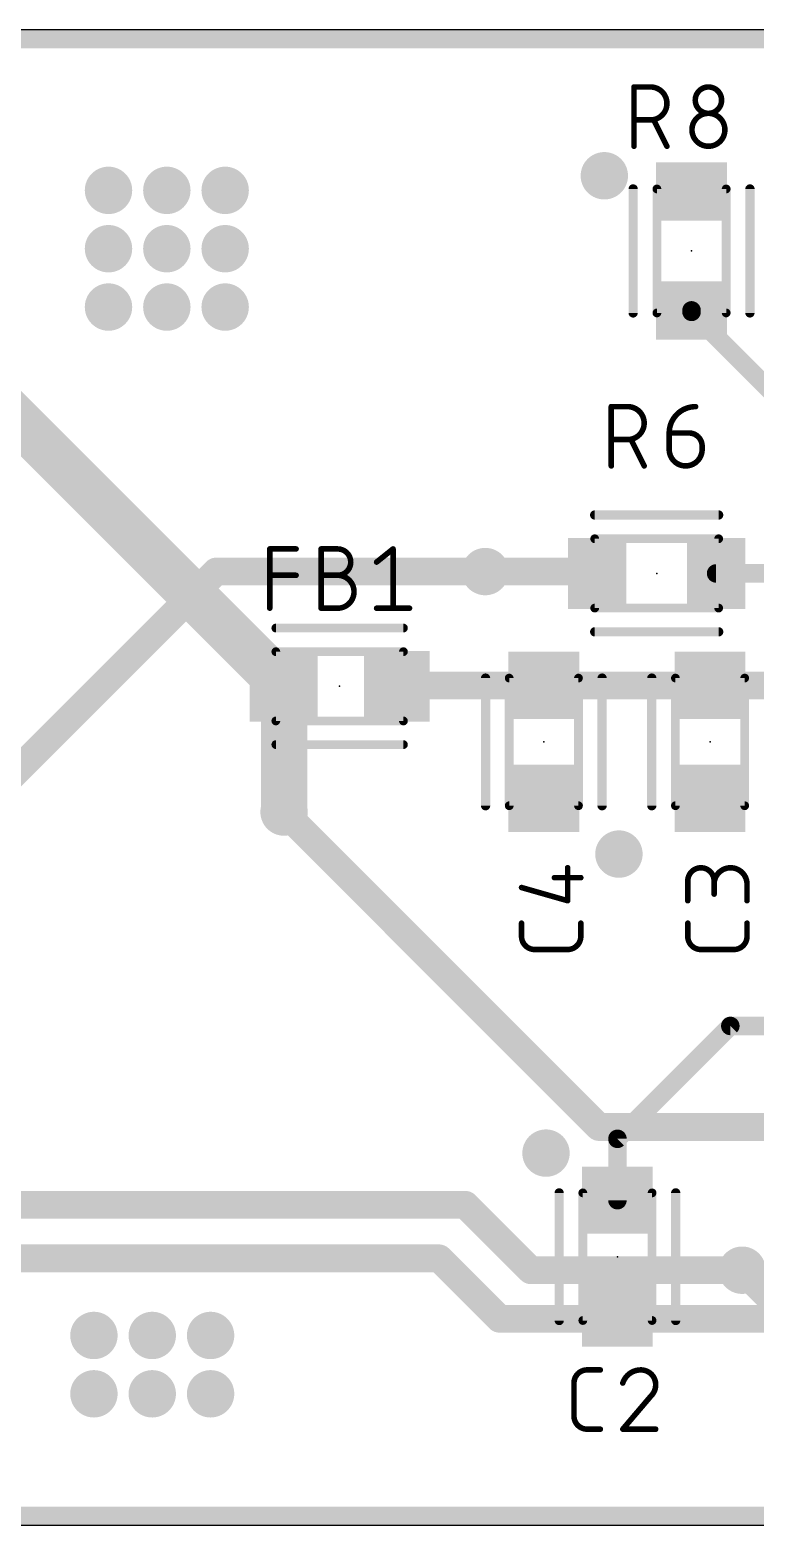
# Model space of a CAD drawing. Extents: x -1.4 to 96, y -1.9 to 20.5.
# Drawn here: x 73.62 to 83.57, y 0 to 20.5 of the extents above; entities that cross this region are included whole.
import ezdxf

# ---------------------------------------------------------------- set-up
doc = ezdxf.new("R2010")
doc.units = 0
for name, color, linetype in [('1', 12, 'CONTINUOUS'), ('16', 132, 'CONTINUOUS'), ('18', 110, 'CONTINUOUS'), ('20', 31, 'CONTINUOUS'), ('21', 253, 'CONTINUOUS'), ('23', 53, 'CONTINUOUS'), ('25', 253, 'CONTINUOUS'), ('51', 253, 'CONTINUOUS')]:
    doc.layers.add(name, color=color, linetype=linetype)

# ---------------------------------------------------------------- blocks, each defined once
blk = doc.blocks.new('RECT')
blk.add_solid([(-0.5, -0.5), (0.5, -0.5), (-0.5, 0.5), (0.5, 0.5)])
blk = doc.blocks.new('ROUNDV')
at = {"const_width": 0.5}
blk.add_lwpolyline([(0, -0.25, 1), (0, 0.25, 1), (0, -0.25)], format="xyb", dxfattribs=at)

msp = doc.modelspace()

# ---------------------------------------------------------------- linework, layer by layer
at = {"layer": '1'}
for points, const_width in [([(93.995, 20.373), (2.005, 20.373)], 0.254), ([(77.1012, 11.5), (69.2837, 19.3175)], 0.635), ([(82.696, 16.6543), (82.696, 16.634)], 0.254), ([(82.696, 16.634), (85.938, 13.392)], 0.254), ([(81.3671, 13.0734), (79.867, 13.0734)], 0.381), ([(81.4028, 13.048), (81.3671, 13.0734)], 0.381), ([(83.0332, 13.048), (84.758, 13.048)], 0.254), ([(77.108, 11.4932), (77.1012, 11.5)], 0.635), ([(77.108, 9.776), (77.108, 11.4932)], 0.635), ([(78.6551, 11.5), (78.6677, 11.5126)], 0.381), ([(78.6677, 11.5126), (80.6703, 11.5126)], 0.381), ([(82.95, 11.5126), (80.6703, 11.5126)], 0.381), ([(82.95, 11.5126), (86.0174, 11.5126)], 0.381), ([(83.2277, 6.8438), (81.68, 5.2961)], 0.254), ([(86.4438, 6.8438), (83.2277, 6.8438)], 0.254), ([(81.68, 5.2961), (81.68, 4.4546)], 0.254), ([(83.9227, 2.962), (83.3901, 3.4946)], 0.381), ([(2.005, 0.127), (93.995, 0.127)], 0.254)]:
    msp.add_lwpolyline(points, dxfattribs=dict(at, const_width=const_width))
for points, const_width in [([(82.7595, 16.6543, 1), (82.6325, 16.6543)], 0.127), ([(82.7409, 16.6789, 1), (82.6511, 16.5891)], 0.127), ([(82.6325, 16.634, 1), (82.7595, 16.634)], 0.127), ([(79.867, 13.1687, 1), (79.867, 12.9782)], 0.1905), ([(81.4223, 13.151, 1), (81.3119, 12.9958)], 0.1905), ([(81.3476, 12.9704, 1), (81.458, 13.1256)], 0.1905), ([(81.3671, 12.9782, 1), (81.3671, 13.1687)], 0.1905), ([(83.0332, 13.1115, 1), (83.0332, 12.9845)], 0.127), ([(77.2135, 11.6123, 1), (76.9889, 11.3877)], 0.3175), ([(77.2668, 11.4932, 1), (76.9493, 11.4932)], 0.3175), ([(76.9889, 11.3877, 1), (77.2135, 11.6123)], 0.3175), ([(76.9957, 11.3809, 1), (77.2203, 11.6055)], 0.3175), ([(78.6677, 11.6079, 1), (78.6677, 11.4174)], 0.1905), ([(78.7351, 11.4452, 1), (78.6003, 11.58)], 0.1905), ([(80.6703, 11.6079, 1), (80.6703, 11.4174)], 0.1905), ([(80.6703, 11.4174, 1), (80.6703, 11.6079)], 0.1905), ([(82.95, 11.6079, 1), (82.95, 11.4174)], 0.1905), ([(82.95, 11.4174, 1), (82.95, 11.6079)], 0.1905), ([(78.5877, 11.5674, 1), (78.7225, 11.4326)], 0.1905), ([(76.9493, 9.776, 1), (77.2668, 9.776)], 0.3175), ([(83.2277, 6.9073, 1), (83.2277, 6.7803)], 0.127), ([(83.2726, 6.7989, 1), (83.1828, 6.8887)], 0.127), ([(81.7435, 5.2961, 1), (81.6165, 5.2961)], 0.127), ([(81.6351, 5.341, 1), (81.7249, 5.2512)], 0.127), ([(81.6165, 4.4546, 1), (81.7435, 4.4546)], 0.127), ([(83.4574, 3.562, 1), (83.3227, 3.4272)], 0.1905)]:
    msp.add_lwpolyline(points, format="xyb", dxfattribs=dict(at, const_width=const_width))
at = {"layer": '16'}
for points, const_width in [([(93.995, 20.373), (2.005, 20.373)], 0.254), ([(76.1758, 13.0734), (68.7031, 5.6007)], 0.381), ([(79.867, 13.0734), (76.1758, 13.0734)], 0.381), ([(77.108, 9.776), (81.426, 5.458)], 0.381), ([(81.426, 5.458), (84.474, 5.458)], 0.381), ([(15.6551, 4.3904), (79.5963, 4.3904)], 0.381), ([(79.5963, 4.3904), (80.4921, 3.4946)], 0.381), ([(79.2333, 3.6576), (13.328, 3.6576)], 0.381), ([(80.0618, 2.8291), (79.2333, 3.6576)], 0.381), ([(80.4921, 3.4946), (83.3901, 3.4946)], 0.381), ([(91.3542, 2.8291), (80.0618, 2.8291)], 0.381), ([(2.005, 0.127), (93.995, 0.127)], 0.254)]:
    msp.add_lwpolyline(points, dxfattribs=dict(at, const_width=const_width))
at = {"layer": '16', "const_width": 0.1905}
for points in [[(76.1758, 13.1687, 1), (76.1758, 12.9782)], [(76.2432, 13.006, 1), (76.1085, 13.1408)], [(79.867, 12.9782, 1), (79.867, 13.1687)], [(77.1754, 9.8434, 1), (77.0406, 9.7086)], [(81.426, 5.5533, 1), (81.426, 5.3628)], [(81.3586, 5.3906, 1), (81.4934, 5.5254)], [(79.6636, 4.4578, 1), (79.5289, 4.3231)], [(79.5963, 4.2952, 1), (79.5963, 4.4857)], [(79.3007, 3.725, 1), (79.166, 3.5902)], [(79.2333, 3.5623, 1), (79.2333, 3.7529)], [(80.4921, 3.5899, 1), (80.4921, 3.3994)], [(80.4247, 3.4272, 1), (80.5595, 3.562)], [(83.3901, 3.3994, 1), (83.3901, 3.5899)], [(80.0618, 2.9244, 1), (80.0618, 2.7338)], [(79.9945, 2.7617, 1), (80.1292, 2.8965)]]:
    msp.add_lwpolyline(points, format="xyb", dxfattribs=at)
at = {"layer": '20'}
for p, q in [((94, 20.5), (2, 20.5)), ((2, 0), (94, 0))]:
    msp.add_line(p, q, dxfattribs=at)
at = {"layer": '21'}
for points, const_width in [([(81.9269, 18.3195, 1), (81.8633, 18.3195)], 0.0635), ([(83.5287, 18.3195, 1), (83.4652, 18.3195)], 0.0635), ([(81.8633, 16.6195, 1), (81.9269, 16.6195)], 0.0635), ([(83.4652, 16.6195, 1), (83.5287, 16.6195)], 0.0635), ([(81.368, 13.8807, 1), (81.368, 13.8171)], 0.0635), ([(83.068, 13.8171, 1), (83.068, 13.8807)], 0.0635), ([(76.995, 12.3291, 1), (76.995, 12.2691)], 0.06), ([(78.745, 12.2691, 1), (78.745, 12.3291)], 0.06), ([(81.368, 12.2789, 1), (81.368, 12.2154)], 0.0635), ([(83.068, 12.2154, 1), (83.068, 12.2789)], 0.0635), ([(79.903, 11.613, 1), (79.8395, 11.613)], 0.0635), ([(81.5012, 11.613, 1), (81.4377, 11.613)], 0.0635), ([(82.1827, 11.613, 1), (82.1192, 11.613)], 0.0635), ([(76.995, 10.7309, 1), (76.995, 10.6709)], 0.06), ([(78.745, 10.6709, 1), (78.745, 10.7309)], 0.06), ([(79.8395, 9.863, 1), (79.903, 9.863)], 0.0635), ([(81.4377, 9.863, 1), (81.5012, 9.863)], 0.0635), ([(82.1192, 9.863, 1), (82.1827, 9.863)], 0.0635), ([(80.9126, 4.555, 1), (80.8491, 4.555)], 0.0635), ([(82.5109, 4.555, 1), (82.4474, 4.555)], 0.0635), ([(80.8491, 2.805, 1), (80.9126, 2.805)], 0.0635), ([(82.4474, 2.805, 1), (82.5109, 2.805)], 0.0635)]:
    msp.add_lwpolyline(points, format="xyb", dxfattribs=dict(at, const_width=const_width))
for points, const_width in [([(81.8951, 18.3195), (81.8951, 16.6195)], 0.127), ([(83.4969, 18.3195), (83.4969, 16.6195)], 0.127), ([(83.068, 13.8489), (81.368, 13.8489)], 0.127), ([(76.995, 12.2991), (78.745, 12.2991)], 0.12), ([(83.068, 12.2471), (81.368, 12.2471)], 0.127), ([(79.8713, 9.863), (79.8713, 11.613)], 0.127), ([(81.4695, 9.863), (81.4695, 11.613)], 0.127), ([(82.1509, 9.863), (82.1509, 11.613)], 0.127), ([(76.995, 10.7009), (78.745, 10.7009)], 0.12), ([(80.8809, 2.805), (80.8809, 4.555)], 0.127), ([(82.4791, 2.805), (82.4791, 4.555)], 0.127)]:
    msp.add_lwpolyline(points, dxfattribs=dict(at, const_width=const_width))
at = {"layer": '23'}
for p in [(82.696, 17.4695), (82.218, 13.048), (77.87, 11.5), (80.6703, 10.738), (82.95, 10.738), (81.68, 3.68)]:
    msp.add_point(p, dxfattribs=at)
at = {"layer": '25', "const_width": 0.0762}
for points in [[(81.9069, 18.9046), (81.9069, 19.7174)], [(81.9069, 19.7174), (82.1327, 19.7174)], [(82.1327, 19.2658), (81.9069, 19.2658)], [(82.3585, 18.9046), (82.1779, 19.2658)], [(81.5948, 14.522), (81.5948, 15.3348)], [(81.5948, 15.3348), (81.8206, 15.3348)], [(82.3896, 14.9736), (82.6605, 14.9736)], [(82.3896, 14.7478), (82.3896, 14.9736)], [(81.8206, 14.8832), (81.5948, 14.8832)], [(82.0464, 14.522), (81.8658, 14.8832)], [(82.8412, 14.7929), (82.8412, 14.7478)], [(76.9116, 12.571), (76.9116, 13.3838)], [(76.9116, 13.3838), (77.2729, 13.3838)], [(77.6157, 12.571), (77.6157, 13.3838)], [(77.6157, 13.3838), (77.8415, 13.3838)], [(78.3768, 13.2032), (78.6026, 13.3838)], [(78.6026, 13.3838), (78.6026, 12.571)], [(76.9116, 13.0226), (77.2729, 13.0226)], [(77.6157, 13.0226), (77.8415, 13.0226)], [(77.8415, 12.571), (77.6157, 12.571)], [(78.3768, 12.571), (78.8284, 12.571)], [(80.9967, 8.5608), (80.9967, 9.0124)], [(80.8161, 8.8769), (81.1774, 8.8769)], [(82.6442, 8.5608), (82.6442, 8.8317)], [(83.0054, 8.8317), (83.0054, 8.6511)], [(83.457, 8.5608), (83.457, 8.7866)], [(80.3646, 8.7414), (80.9967, 8.5608)], [(80.3646, 8.0723), (80.3646, 8.2529)], [(81.1774, 8.2529), (81.1774, 8.0723)], [(82.6442, 8.0723), (82.6442, 8.2529)], [(83.457, 8.2529), (83.457, 8.0723)], [(80.9967, 7.8916), (80.5452, 7.8916)], [(83.2764, 7.8916), (82.8248, 7.8916)], [(81.2644, 2.1279), (81.445, 2.1279)], [(81.0837, 1.4957), (81.0837, 1.9473)], [(82.1367, 1.7667), (81.7529, 1.3151)], [(81.445, 1.3151), (81.2644, 1.3151)], [(81.7529, 1.3151), (82.2045, 1.3151)]]:
    msp.add_lwpolyline(points, dxfattribs=at)
at = {"layer": '25'}
for points, const_width in [([(81.9069, 19.7365, 1), (81.9069, 19.6984)], 0.0381), ([(81.926, 19.7174, 1), (81.8879, 19.7174)], 0.0381), ([(82.1327, 19.2658, 1), (82.1327, 19.7174)], 0.0762), ([(82.1327, 19.7365, 1), (82.1327, 19.6984)], 0.0381), ([(82.1327, 19.6984, 1), (82.1327, 19.7365)], 0.0381), ([(83.1081, 19.5368, 1), (82.7469, 19.5368)], 0.0762), ([(82.7469, 19.5368, 1), (83.1081, 19.5368)], 0.0762), ([(82.7659, 19.5368, 1), (82.7278, 19.5368)], 0.0381), ([(82.7278, 19.5368, 1), (82.7659, 19.5368)], 0.0381), ([(83.1272, 19.5368, 1), (83.0891, 19.5368)], 0.0381), ([(83.0891, 19.5368, 1), (83.1272, 19.5368)], 0.0381), ([(81.9069, 19.2849, 1), (81.9069, 19.2468)], 0.0381), ([(82.1327, 19.2849, 1), (82.1327, 19.2468)], 0.0381), ([(82.1327, 19.2468, 1), (82.1327, 19.2849)], 0.0381), ([(82.1949, 19.2744, 1), (82.1608, 19.2573)], 0.0381), ([(83.1533, 19.1304, 1), (82.7017, 19.1304)], 0.0762), ([(82.7017, 19.1304, 1), (83.1533, 19.1304)], 0.0762), ([(82.7207, 19.1304, 1), (82.6827, 19.1304)], 0.0381), ([(82.6827, 19.1304, 1), (82.7208, 19.1304)], 0.0381), ([(83.1723, 19.1304, 1), (83.1342, 19.1304)], 0.0381), ([(83.1342, 19.1304, 1), (83.1723, 19.1304)], 0.0381), ([(81.8879, 18.9046, 1), (81.926, 18.9046)], 0.0381), ([(82.3415, 18.8961, 1), (82.3755, 18.9131)], 0.0381), ([(81.5948, 15.3539, 1), (81.5948, 15.3158)], 0.0381), ([(81.6139, 15.3348, 1), (81.5758, 15.3348)], 0.0381), ([(81.8206, 14.8832, 1), (81.8206, 15.3348)], 0.0762), ([(81.8206, 15.3539, 1), (81.8206, 15.3158)], 0.0381), ([(81.8206, 15.3158, 1), (81.8206, 15.3539)], 0.0381), ([(82.7508, 15.3348, 0.4142), (82.3896, 14.9736)], 0.0762), ([(82.7508, 15.3158, 1), (82.7508, 15.3538)], 0.0381), ([(82.3896, 14.9926, 1), (82.3896, 14.9545)], 0.0381), ([(82.4087, 14.9736, 1), (82.3706, 14.9736)], 0.0381), ([(82.3706, 14.9736, 1), (82.4087, 14.9736)], 0.0381), ([(82.8412, 14.7929, 0.4142), (82.6605, 14.9736)], 0.0762), ([(82.6605, 14.9926, 1), (82.6605, 14.9545)], 0.0381), ([(82.6605, 14.9545, 1), (82.6605, 14.9926)], 0.0381), ([(81.5948, 14.9023, 1), (81.5948, 14.8642)], 0.0381), ([(81.8206, 14.9023, 1), (81.8206, 14.8642)], 0.0381), ([(81.8206, 14.8642, 1), (81.8206, 14.9023)], 0.0381), ([(81.8828, 14.8918, 1), (81.8487, 14.8747)], 0.0381), ([(82.3896, 14.7478, 1), (82.8412, 14.7478)], 0.0762), ([(82.4086, 14.7478, 1), (82.3706, 14.7478)], 0.0381), ([(82.3706, 14.7478, 1), (82.4087, 14.7478)], 0.0381), ([(82.8602, 14.7929, 1), (82.8221, 14.7929)], 0.0381), ([(82.8221, 14.7929, 1), (82.8602, 14.7929)], 0.0381), ([(82.8602, 14.7478, 1), (82.8221, 14.7478)], 0.0381), ([(82.8221, 14.7478, 1), (82.8602, 14.7478)], 0.0381), ([(81.5758, 14.522, 1), (81.6139, 14.522)], 0.0381), ([(82.0294, 14.5135, 1), (82.0634, 14.5305)], 0.0381), ([(76.9116, 13.4029, 1), (76.9116, 13.3648)], 0.0381), ([(76.9307, 13.3838, 1), (76.8926, 13.3838)], 0.0381), ([(77.2729, 13.3648, 1), (77.2729, 13.4029)], 0.0381), ([(77.6157, 13.4029, 1), (77.6157, 13.3648)], 0.0381), ([(77.6347, 13.3838, 1), (77.5966, 13.3838)], 0.0381), ([(77.8415, 13.4029, 1), (77.8415, 13.3648)], 0.0381), ([(77.8415, 13.0226, 1), (77.8415, 13.3838)], 0.0762), ([(77.8415, 13.3648, 1), (77.8415, 13.4029)], 0.0381), ([(78.6217, 13.3838, 1), (78.5836, 13.3838)], 0.0381), ([(78.6145, 13.3689, 1), (78.5907, 13.3987)], 0.0381), ([(78.3649, 13.2181, 1), (78.3887, 13.1883)], 0.0381), ([(76.9116, 13.0416, 1), (76.9116, 13.0035)], 0.0381), ([(77.2729, 13.0035, 1), (77.2729, 13.0416)], 0.0381), ([(77.6157, 13.0416, 1), (77.6157, 13.0035)], 0.0381), ([(77.8415, 12.571, 1), (77.8415, 13.0226)], 0.0762), ([(77.8415, 13.0416, 1), (77.8415, 13.0035)], 0.0381), ([(77.8415, 13.0416, 1), (77.8415, 13.0035)], 0.0381), ([(77.8415, 13.0035, 1), (77.8415, 13.0416)], 0.0381), ([(76.8926, 12.571, 1), (76.9307, 12.571)], 0.0381), ([(77.6157, 12.59, 1), (77.6157, 12.5519)], 0.0381), ([(77.5966, 12.571, 1), (77.6347, 12.571)], 0.0381), ([(77.8415, 12.59, 1), (77.8415, 12.5519)], 0.0381), ([(77.8415, 12.5519, 1), (77.8415, 12.59)], 0.0381), ([(78.3768, 12.59, 1), (78.3768, 12.5519)], 0.0381), ([(78.5836, 12.571, 1), (78.6217, 12.571)], 0.0381), ([(78.8284, 12.5519, 1), (78.8284, 12.59)], 0.0381), ([(81.0158, 9.0124, 1), (80.9777, 9.0124)], 0.0381), ([(83.0054, 8.8317, 1), (82.6442, 8.8317)], 0.0762), ([(83.457, 8.7866, 1), (83.0054, 8.7866)], 0.0762), ([(80.8161, 8.8959, 1), (80.8161, 8.8578)], 0.0381), ([(81.1774, 8.8578, 1), (81.1774, 8.8959)], 0.0381), ([(82.6632, 8.8317, 1), (82.6252, 8.8317)], 0.0381), ([(82.6252, 8.8317, 1), (82.6632, 8.8317)], 0.0381), ([(83.0245, 8.8317, 1), (82.9864, 8.8317)], 0.0381), ([(82.9864, 8.8317, 1), (83.0245, 8.8317)], 0.0381), ([(83.4761, 8.7866, 1), (83.438, 8.7866)], 0.0381), ([(80.3698, 8.7597, 1), (80.3593, 8.7231)], 0.0381), ([(82.9864, 8.7866, 1), (83.0245, 8.7866)], 0.0381), ([(82.9864, 8.6511, 1), (83.0245, 8.6511)], 0.0381), ([(83.438, 8.7866, 1), (83.4761, 8.7866)], 0.0381), ([(80.9777, 8.5608, 1), (81.0158, 8.5608)], 0.0381), ([(80.9915, 8.5425, 1), (81.002, 8.5791)], 0.0381), ([(82.6252, 8.5608, 1), (82.6632, 8.5608)], 0.0381), ([(83.438, 8.5608, 1), (83.4761, 8.5608)], 0.0381), ([(80.3836, 8.2529, 1), (80.3455, 8.2529)], 0.0381), ([(81.1964, 8.2529, 1), (81.1583, 8.2529)], 0.0381), ([(82.6632, 8.2529, 1), (82.6252, 8.2529)], 0.0381), ([(83.4761, 8.2529, 1), (83.438, 8.2529)], 0.0381), ([(80.3646, 8.0723, 0.4142), (80.5452, 7.8916)], 0.0762), ([(80.3836, 8.0723, 1), (80.3455, 8.0723)], 0.0381), ([(80.3455, 8.0723, 1), (80.3836, 8.0723)], 0.0381), ([(80.9967, 7.8916, 0.4142), (81.1774, 8.0723)], 0.0762), ([(81.1964, 8.0723, 1), (81.1583, 8.0723)], 0.0381), ([(81.1583, 8.0723, 1), (81.1964, 8.0723)], 0.0381), ([(82.6442, 8.0723, 0.4142), (82.8248, 7.8916)], 0.0762), ([(82.6632, 8.0723, 1), (82.6252, 8.0723)], 0.0381), ([(82.6252, 8.0723, 1), (82.6632, 8.0723)], 0.0381), ([(83.2764, 7.8916, 0.4142), (83.457, 8.0723)], 0.0762), ([(83.4761, 8.0723, 1), (83.438, 8.0723)], 0.0381), ([(83.438, 8.0723, 1), (83.4761, 8.0723)], 0.0381), ([(80.5452, 7.9107, 1), (80.5452, 7.8726)], 0.0381), ([(80.5452, 7.8726, 1), (80.5452, 7.9107)], 0.0381), ([(80.9967, 7.9107, 1), (80.9967, 7.8726)], 0.0381), ([(80.9967, 7.8726, 1), (80.9967, 7.9107)], 0.0381), ([(82.8248, 7.9107, 1), (82.8248, 7.8726)], 0.0381), ([(82.8248, 7.8726, 1), (82.8248, 7.9107)], 0.0381), ([(83.2764, 7.9107, 1), (83.2764, 7.8726)], 0.0381), ([(83.2764, 7.8726, 1), (83.2764, 7.9107)], 0.0381), ([(81.2644, 2.1279, 0.4142), (81.0837, 1.9473)], 0.0762), ([(81.2644, 2.1469, 1), (81.2644, 2.1088)], 0.0381), ([(81.2644, 2.1089, 1), (81.2644, 2.1469)], 0.0381), ([(81.445, 2.1088, 1), (81.445, 2.1469)], 0.0381), ([(82.0013, 2.1279, 0.3252), (81.7529, 1.9473)], 0.0762), ([(82.2045, 1.9247, 0.4142), (82.0013, 2.1279)], 0.0762), ([(82.0013, 2.1469, 1), (82.0013, 2.1088)], 0.0381), ([(82.0013, 2.1089, 1), (82.0013, 2.1469)], 0.0381), ([(81.1028, 1.9473, 1), (81.0647, 1.9473)], 0.0381), ([(81.0647, 1.9473, 1), (81.1028, 1.9473)], 0.0381), ([(81.7348, 1.9531, 1), (81.771, 1.9414)], 0.0381), ([(82.1367, 1.7667, 0.2052), (82.2045, 1.9247)], 0.0762), ([(82.2235, 1.9247, 1), (82.1854, 1.9247)], 0.0381), ([(82.1854, 1.9247, 1), (82.2235, 1.9247)], 0.0381), ([(82.1236, 1.7804, 1), (82.1499, 1.7529)], 0.0381), ([(82.1512, 1.7543, 1), (82.1222, 1.779)], 0.0381), ([(81.0837, 1.4957, 0.4142), (81.2644, 1.3151)], 0.0762), ([(81.1028, 1.4957, 1), (81.0647, 1.4957)], 0.0381), ([(81.0647, 1.4957, 1), (81.1028, 1.4957)], 0.0381), ([(81.2644, 1.3342, 1), (81.2644, 1.2961)], 0.0381), ([(81.2644, 1.2961, 1), (81.2644, 1.3342)], 0.0381), ([(81.445, 1.2961, 1), (81.445, 1.3342)], 0.0381), ([(81.7529, 1.3342, 1), (81.7529, 1.2961)], 0.0381), ([(81.7384, 1.3274, 1), (81.7674, 1.3028)], 0.0381), ([(82.2045, 1.2961, 1), (82.2045, 1.3342)], 0.0381)]:
    msp.add_lwpolyline(points, format="xyb", dxfattribs=dict(at, const_width=const_width))
at = {"layer": '51', "const_width": 0.12}
for points in [[(82.221, 16.6195), (82.221, 18.3195)], [(82.221, 18.3195), (83.171, 18.3195)], [(83.171, 18.3195), (83.171, 16.6195)], [(83.171, 16.6195), (82.221, 16.6195)], [(81.368, 12.573), (81.368, 13.523)], [(81.368, 13.523), (83.068, 13.523)], [(83.068, 13.523), (83.068, 12.573)], [(83.068, 12.573), (81.368, 12.573)], [(76.995, 11.975), (78.745, 11.975)], [(76.995, 11.025), (76.995, 11.975)], [(78.745, 11.975), (78.745, 11.025)], [(80.1954, 9.863), (80.1954, 11.613)], [(80.1954, 11.613), (81.1454, 11.613)], [(81.1454, 11.613), (81.1454, 9.863)], [(82.475, 9.863), (82.475, 11.613)], [(82.475, 11.613), (83.425, 11.613)], [(83.425, 11.613), (83.425, 9.863)], [(78.745, 11.025), (76.995, 11.025)], [(81.1454, 9.863), (80.1954, 9.863)], [(83.425, 9.863), (82.475, 9.863)], [(81.205, 2.805), (81.205, 4.555)], [(81.205, 4.555), (82.155, 4.555)], [(82.155, 4.555), (82.155, 2.805)], [(82.155, 2.805), (81.205, 2.805)]]:
    msp.add_lwpolyline(points, dxfattribs=at)
at = {"layer": '51', "const_width": 0.06}
for points in [[(82.251, 18.3195, 1), (82.191, 18.3195)], [(82.221, 18.3495, 1), (82.221, 18.2895)], [(83.201, 18.3195, 1), (83.141, 18.3195)], [(83.171, 18.2895, 1), (83.171, 18.3495)], [(82.221, 16.6495, 1), (82.221, 16.5895)], [(82.191, 16.6195, 1), (82.251, 16.6195)], [(83.141, 16.6195, 1), (83.201, 16.6195)], [(83.171, 16.5895, 1), (83.171, 16.6495)], [(81.398, 13.523, 1), (81.338, 13.523)], [(81.368, 13.553, 1), (81.368, 13.493)], [(83.098, 13.523, 1), (83.038, 13.523)], [(83.068, 13.493, 1), (83.068, 13.553)], [(81.368, 12.603, 1), (81.368, 12.543)], [(81.338, 12.573, 1), (81.398, 12.573)], [(83.038, 12.573, 1), (83.098, 12.573)], [(83.068, 12.543, 1), (83.068, 12.603)], [(76.995, 12.005, 1), (76.995, 11.945)], [(77.025, 11.975, 1), (76.965, 11.975)], [(78.775, 11.975, 1), (78.715, 11.975)], [(78.745, 11.945, 1), (78.745, 12.005)], [(80.2254, 11.613, 1), (80.1654, 11.613)], [(80.1954, 11.643, 1), (80.1954, 11.583)], [(81.1754, 11.613, 1), (81.1154, 11.613)], [(81.1454, 11.583, 1), (81.1454, 11.643)], [(82.505, 11.613, 1), (82.445, 11.613)], [(82.475, 11.643, 1), (82.475, 11.583)], [(83.455, 11.613, 1), (83.395, 11.613)], [(83.425, 11.583, 1), (83.425, 11.643)], [(76.995, 11.055, 1), (76.995, 10.995)], [(78.745, 10.995, 1), (78.745, 11.055)], [(76.965, 11.025, 1), (77.025, 11.025)], [(78.715, 11.025, 1), (78.775, 11.025)], [(80.1954, 9.893, 1), (80.1954, 9.833)], [(80.1654, 9.863, 1), (80.2254, 9.863)], [(81.1154, 9.863, 1), (81.1754, 9.863)], [(81.1454, 9.833, 1), (81.1454, 9.893)], [(82.475, 9.893, 1), (82.475, 9.833)], [(82.445, 9.863, 1), (82.505, 9.863)], [(83.395, 9.863, 1), (83.455, 9.863)], [(83.425, 9.833, 1), (83.425, 9.893)], [(81.235, 4.555, 1), (81.175, 4.555)], [(81.205, 4.585, 1), (81.205, 4.525)], [(82.185, 4.555, 1), (82.125, 4.555)], [(82.155, 4.525, 1), (82.155, 4.585)], [(81.205, 2.835, 1), (81.205, 2.775)], [(81.175, 2.805, 1), (81.235, 2.805)], [(82.125, 2.805, 1), (82.185, 2.805)], [(82.155, 2.775, 1), (82.155, 2.835)]]:
    msp.add_lwpolyline(points, format="xyb", dxfattribs=at)

# ---------------------------------------------------------------- block references
at = {"layer": '1'}
for p, xscale, yscale, rotation in [((82.696, 18.2847), 0.7987, 0.9739, 90), ((82.696, 16.6543), 0.7987, 0.9739, 90), ((77.1012, 11.5), 0.9326, 0.9702, 180), ((78.6551, 11.5), 0.9, 0.9702, 180), ((80.6703, 11.5126), 0.9209, 0.9702, 270), ((82.95, 11.5126), 0.9209, 0.9702, 270), ((80.6703, 9.9634), 0.9209, 0.9702, 270), ((82.95, 9.9634), 0.9209, 0.9702, 270), ((81.68, 4.4546), 0.9209, 0.9702, 270), ((81.68, 2.9054), 0.9209, 0.9702, 270)]:
    msp.add_blockref('RECT', p, dxfattribs=dict(at, xscale=xscale, yscale=yscale, rotation=rotation))
at = {"layer": '1', "xscale": 0.7987, "yscale": 0.9739}
for p in [(81.4028, 13.048), (83.0332, 13.048)]:
    msp.add_blockref('RECT', p, dxfattribs=at)
at = {"layer": '18', "xscale": 0.65, "yscale": 0.65}
for p in [(81.5, 18.5), (81.5, 18.5), (74.7, 18.3), (74.7, 18.3), (75.5, 18.3), (75.5, 18.3), (76.3, 18.3), (76.3, 18.3), (74.7, 17.5), (74.7, 17.5), (75.5, 17.5), (75.5, 17.5), (76.3, 17.5), (76.3, 17.5), (74.7, 16.7), (74.7, 16.7), (75.5, 16.7), (75.5, 16.7), (76.3, 16.7), (76.3, 16.7), (79.867, 13.0734), (79.867, 13.0734), (77.108, 9.776), (77.108, 9.776), (81.7, 9.2), (81.7, 9.2), (80.7, 5.1), (80.7, 5.1), (83.3901, 3.4946), (83.3901, 3.4946), (74.5, 2.6), (74.5, 2.6), (75.3, 2.6), (75.3, 2.6), (76.1, 2.6), (76.1, 2.6), (74.5, 1.8), (74.5, 1.8), (75.3, 1.8), (75.3, 1.8), (76.1, 1.8), (76.1, 1.8)]:
    msp.add_blockref('ROUNDV', p, dxfattribs=at)

doc.saveas('drawing.dxf')
